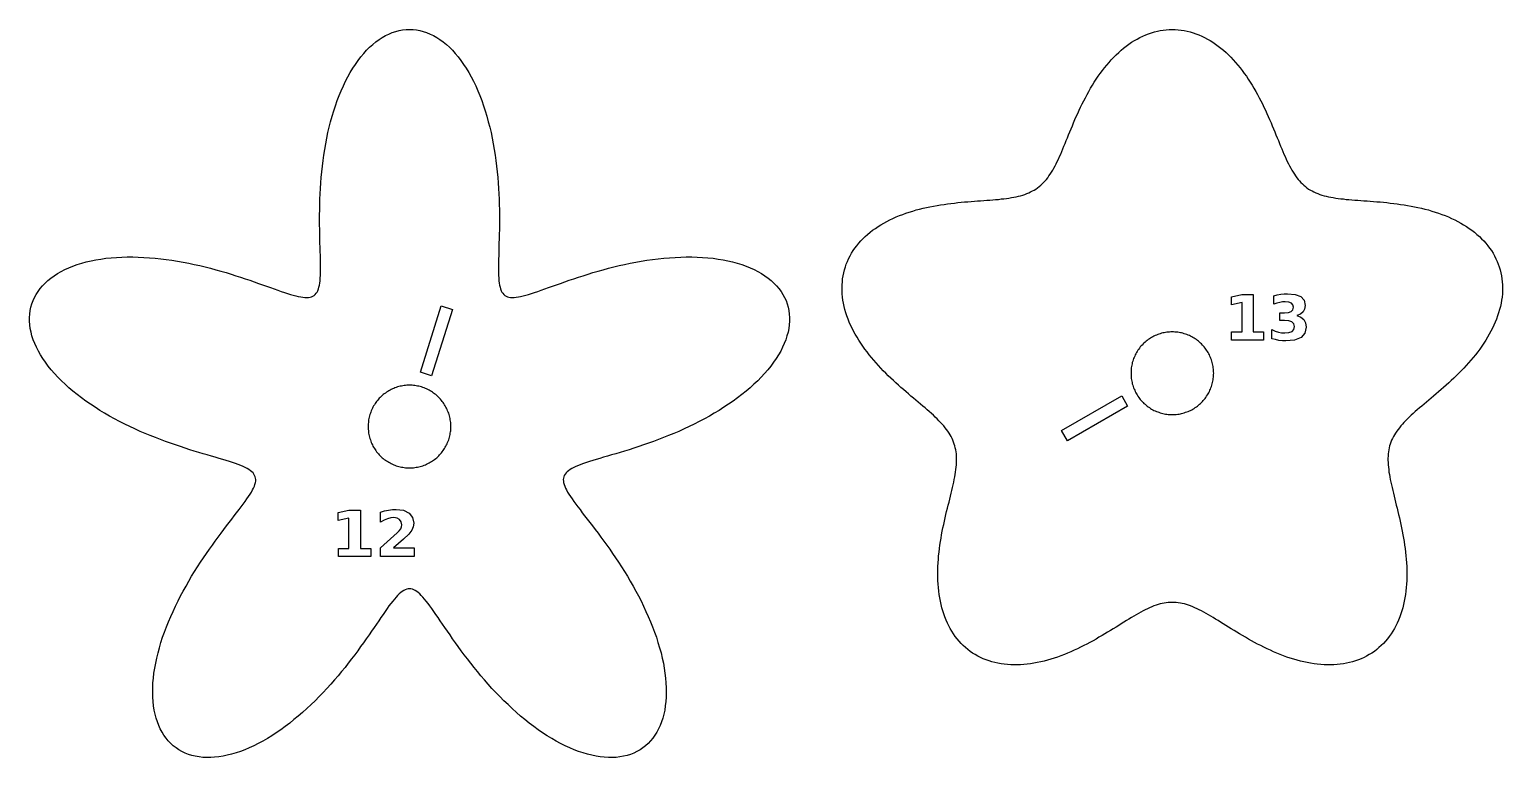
# Model space of a CAD drawing. Header units: millimetres. Extents: x 0 to 471, y 12 to 280.
# Drawn here: x 325.5 to 437.8, y 105.4 to 160.9 of the extents above; entities that cross this region are included whole.
import ezdxf

# ---------------------------------------------------------------- set-up
doc = ezdxf.new("R2010")
doc.units = ezdxf.units.MM
doc.layers.add('CUT', color=1, linetype='Continuous')
doc.layers.add('ENGRAVE', color=7, linetype='Continuous')

msp = doc.modelspace()

# ---------------------------------------------------------------- linework, layer by layer
at = {"layer": 'CUT'}
for points in [[(375.43, 130.41), (375.03, 130.23), (374.64, 130.07), (374.25, 129.9), (373.86, 129.75), (373.47, 129.6), (373.09, 129.46), (372.71, 129.32), (372.34, 129.19), (371.97, 129.07), (371.6, 128.95), (371.25, 128.83), (370.9, 128.72), (370.56, 128.62), (370.23, 128.52), (369.91, 128.43), (369.6, 128.34), (369.3, 128.25), (369.01, 128.16), (368.74, 128.08), (368.48, 128), (368.23, 127.93), (367.99, 127.85), (367.77, 127.77), (367.56, 127.7), (367.37, 127.62), (367.19, 127.55), (367.02, 127.47), (366.87, 127.39), (366.74, 127.31), (366.62, 127.23), (366.52, 127.15), (366.43, 127.06), (366.36, 126.97), (366.3, 126.87), (366.26, 126.77), (366.23, 126.67), (366.22, 126.56), (366.23, 126.44), (366.25, 126.32), (366.28, 126.19), (366.33, 126.05), (366.39, 125.91), (366.47, 125.76), (366.55, 125.6), (366.65, 125.43), (366.77, 125.26), (366.89, 125.08), (367.03, 124.89), (367.17, 124.68), (367.33, 124.47), (367.5, 124.26), (367.67, 124.03), (367.85, 123.79), (368.04, 123.54), (368.24, 123.29), (368.44, 123.02), (368.65, 122.75), (368.87, 122.47), (369.08, 122.17), (369.31, 121.87), (369.53, 121.56), (369.76, 121.25), (369.98, 120.92), (370.21, 120.59), (370.44, 120.25), (370.66, 119.9), (370.88, 119.54), (371.11, 119.18), (371.32, 118.82), (371.54, 118.44), (371.75, 118.06), (371.95, 117.68), (372.15, 117.3), (372.34, 116.91), (372.52, 116.51), (372.7, 116.12), (372.87, 115.72), (373.03, 115.32), (373.18, 114.92), (373.32, 114.53), (373.44, 114.13), (373.56, 113.73), (373.67, 113.34), (373.76, 112.94), (373.85, 112.55), (373.92, 112.17), (373.97, 111.79), (374.02, 111.41), (374.05, 111.05), (374.07, 110.68), (374.07, 110.33), (374.06, 109.98), (374.04, 109.64), (374, 109.31), (373.95, 108.99), (373.89, 108.68), (373.81, 108.38), (373.72, 108.1), (373.61, 107.82), (373.49, 107.56), (373.36, 107.31), (373.21, 107.07), (373.05, 106.85), (372.88, 106.64), (372.7, 106.45), (372.5, 106.27), (372.29, 106.11), (372.07, 105.96), (371.84, 105.83), (371.6, 105.71), (371.35, 105.61), (371.09, 105.53), (370.82, 105.47), (370.54, 105.42), (370.26, 105.38), (369.96, 105.37), (369.66, 105.37), (369.35, 105.39), (369.04, 105.42), (368.72, 105.47), (368.39, 105.54), (368.06, 105.62), (367.73, 105.72), (367.39, 105.83), (367.05, 105.96), (366.71, 106.11), (366.37, 106.26), (366.02, 106.44), (365.68, 106.62), (365.34, 106.82), (364.99, 107.03), (364.65, 107.26), (364.31, 107.49), (363.97, 107.74), (363.63, 107.99), (363.3, 108.26), (362.97, 108.53), (362.65, 108.81), (362.32, 109.1), (362.01, 109.4), (361.7, 109.7), (361.39, 110.01), (361.09, 110.32), (360.79, 110.64), (360.51, 110.96), (360.22, 111.28), (359.95, 111.6), (359.68, 111.92), (359.42, 112.24), (359.17, 112.56), (358.92, 112.88), (358.68, 113.2), (358.45, 113.51), (358.22, 113.82), (358, 114.12), (357.79, 114.42), (357.59, 114.71), (357.39, 114.99), (357.2, 115.27), (357.02, 115.54), (356.85, 115.79), (356.68, 116.04), (356.51, 116.28), (356.36, 116.5), (356.21, 116.72), (356.06, 116.92), (355.92, 117.11), (355.78, 117.28), (355.65, 117.44), (355.53, 117.59), (355.4, 117.72), (355.28, 117.84), (355.17, 117.94), (355.05, 118.03), (354.94, 118.1), (354.83, 118.16), (354.72, 118.2), (354.61, 118.22), (354.5, 118.23), (354.39, 118.22), (354.29, 118.2), (354.18, 118.16), (354.07, 118.1), (353.95, 118.03), (353.84, 117.94), (353.72, 117.84), (353.6, 117.72), (353.48, 117.59), (353.35, 117.44), (353.22, 117.28), (353.08, 117.11), (352.94, 116.92), (352.8, 116.72), (352.65, 116.5), (352.49, 116.28), (352.33, 116.04), (352.16, 115.79), (351.98, 115.54), (351.8, 115.27), (351.61, 114.99), (351.42, 114.71), (351.21, 114.42), (351, 114.12), (350.78, 113.82), (350.56, 113.51), (350.33, 113.2), (350.09, 112.88), (349.84, 112.56), (349.59, 112.24), (349.32, 111.92), (349.06, 111.6), (348.78, 111.28), (348.5, 110.96), (348.21, 110.64), (347.92, 110.32), (347.62, 110.01), (347.31, 109.7), (347, 109.4), (346.68, 109.1), (346.36, 108.81), (346.03, 108.53), (345.7, 108.26), (345.37, 107.99), (345.03, 107.74), (344.7, 107.49), (344.35, 107.26), (344.01, 107.03), (343.67, 106.82), (343.32, 106.62), (342.98, 106.44), (342.64, 106.26), (342.29, 106.11), (341.95, 105.96), (341.61, 105.83), (341.28, 105.72), (340.94, 105.62), (340.61, 105.54), (340.29, 105.47), (339.97, 105.42), (339.65, 105.39), (339.35, 105.37), (339.04, 105.37), (338.75, 105.38), (338.46, 105.42), (338.18, 105.47), (337.91, 105.53), (337.65, 105.61), (337.4, 105.71), (337.16, 105.83), (336.93, 105.96), (336.71, 106.11), (336.5, 106.27), (336.31, 106.45), (336.12, 106.64), (335.95, 106.85), (335.79, 107.07), (335.65, 107.31), (335.51, 107.56), (335.39, 107.82), (335.29, 108.1), (335.2, 108.38), (335.12, 108.68), (335.05, 108.99), (335, 109.31), (334.96, 109.64), (334.94, 109.98), (334.93, 110.33), (334.94, 110.68), (334.95, 111.05), (334.99, 111.41), (335.03, 111.79), (335.09, 112.17), (335.16, 112.55), (335.24, 112.94), (335.34, 113.34), (335.44, 113.73), (335.56, 114.13), (335.69, 114.53), (335.83, 114.92), (335.98, 115.32), (336.14, 115.72), (336.31, 116.12), (336.48, 116.51), (336.67, 116.91), (336.86, 117.3), (337.05, 117.68), (337.26, 118.06), (337.47, 118.44), (337.68, 118.82), (337.9, 119.18), (338.12, 119.54), (338.34, 119.9), (338.57, 120.25), (338.8, 120.59), (339.02, 120.92), (339.25, 121.25), (339.48, 121.56), (339.7, 121.87), (339.92, 122.17), (340.14, 122.47), (340.35, 122.75), (340.56, 123.02), (340.76, 123.29), (340.96, 123.54), (341.15, 123.79), (341.33, 124.03), (341.51, 124.26), (341.67, 124.47), (341.83, 124.68), (341.98, 124.89), (342.11, 125.08), (342.24, 125.26), (342.35, 125.43), (342.45, 125.6), (342.54, 125.76), (342.61, 125.91), (342.68, 126.05), (342.72, 126.19), (342.76, 126.32), (342.78, 126.44), (342.78, 126.56), (342.77, 126.67), (342.75, 126.77), (342.7, 126.87), (342.65, 126.97), (342.58, 127.06), (342.49, 127.15), (342.39, 127.23), (342.27, 127.31), (342.13, 127.39), (341.98, 127.47), (341.82, 127.55), (341.64, 127.62), (341.45, 127.7), (341.24, 127.77), (341.01, 127.85), (340.78, 127.93), (340.53, 128), (340.27, 128.08), (339.99, 128.16), (339.7, 128.25), (339.4, 128.34), (339.09, 128.43), (338.77, 128.52), (338.44, 128.62), (338.1, 128.72), (337.76, 128.83), (337.4, 128.95), (337.04, 129.07), (336.67, 129.19), (336.29, 129.32), (335.91, 129.46), (335.53, 129.6), (335.14, 129.75), (334.75, 129.9), (334.36, 130.07), (333.97, 130.23), (333.58, 130.41), (333.19, 130.59), (332.8, 130.78), (332.41, 130.98), (332.03, 131.18), (331.65, 131.39), (331.27, 131.61), (330.9, 131.83), (330.54, 132.06), (330.19, 132.29), (329.84, 132.53), (329.5, 132.78), (329.17, 133.03), (328.85, 133.29), (328.55, 133.55), (328.25, 133.82), (327.97, 134.09), (327.7, 134.36), (327.44, 134.64), (327.2, 134.92), (326.97, 135.2), (326.76, 135.49), (326.56, 135.77), (326.38, 136.06), (326.22, 136.35), (326.07, 136.64), (325.94, 136.93), (325.83, 137.21), (325.73, 137.5), (325.66, 137.78), (325.6, 138.07), (325.56, 138.35), (325.54, 138.62), (325.54, 138.9), (325.56, 139.17), (325.59, 139.43), (325.64, 139.69), (325.72, 139.95), (325.81, 140.19), (325.92, 140.44), (326.04, 140.67), (326.19, 140.9), (326.35, 141.12), (326.53, 141.33), (326.73, 141.53), (326.94, 141.73), (327.17, 141.91), (327.41, 142.09), (327.67, 142.26), (327.95, 142.42), (328.24, 142.56), (328.54, 142.7), (328.85, 142.83), (329.18, 142.94), (329.52, 143.05), (329.87, 143.14), (330.23, 143.23), (330.6, 143.3), (330.98, 143.36), (331.37, 143.42), (331.76, 143.46), (332.17, 143.49), (332.58, 143.51), (332.99, 143.52), (333.41, 143.52), (333.83, 143.51), (334.26, 143.49), (334.68, 143.46), (335.11, 143.43), (335.54, 143.38), (335.97, 143.33), (336.4, 143.27), (336.83, 143.2), (337.26, 143.12), (337.68, 143.04), (338.1, 142.95), (338.52, 142.86), (338.93, 142.76), (339.34, 142.66), (339.74, 142.55), (340.13, 142.44), (340.52, 142.33), (340.9, 142.21), (341.27, 142.09), (341.63, 141.98), (341.99, 141.86), (342.33, 141.74), (342.67, 141.63), (342.99, 141.51), (343.31, 141.4), (343.61, 141.29), (343.91, 141.19), (344.19, 141.09), (344.46, 140.99), (344.72, 140.9), (344.97, 140.82), (345.2, 140.74), (345.43, 140.67), (345.64, 140.61), (345.84, 140.56), (346.03, 140.51), (346.21, 140.48), (346.38, 140.45), (346.53, 140.44), (346.67, 140.43), (346.81, 140.44), (346.93, 140.46), (347.04, 140.49), (347.14, 140.54), (347.24, 140.59), (347.32, 140.66), (347.39, 140.75), (347.46, 140.84), (347.51, 140.95), (347.56, 141.08), (347.6, 141.22), (347.64, 141.37), (347.67, 141.53), (347.69, 141.71), (347.7, 141.91), (347.71, 142.12), (347.72, 142.34), (347.72, 142.57), (347.72, 142.82), (347.72, 143.08), (347.72, 143.36), (347.71, 143.64), (347.7, 143.94), (347.69, 144.26), (347.68, 144.58), (347.67, 144.91), (347.66, 145.26), (347.66, 145.61), (347.65, 145.98), (347.65, 146.35), (347.65, 146.73), (347.66, 147.12), (347.66, 147.52), (347.68, 147.92), (347.69, 148.33), (347.72, 148.74), (347.74, 149.16), (347.78, 149.58), (347.82, 150.01), (347.86, 150.44), (347.92, 150.86), (347.98, 151.29), (348.04, 151.72), (348.12, 152.15), (348.2, 152.58), (348.29, 153), (348.39, 153.42), (348.49, 153.83), (348.61, 154.25), (348.73, 154.65), (348.86, 155.05), (348.99, 155.44), (349.14, 155.82), (349.29, 156.19), (349.46, 156.56), (349.62, 156.91), (349.8, 157.25), (349.99, 157.58), (350.18, 157.9), (350.38, 158.2), (350.58, 158.49), (350.79, 158.77), (351.01, 159.03), (351.23, 159.27), (351.46, 159.5), (351.7, 159.71), (351.94, 159.91), (352.18, 160.09), (352.43, 160.25), (352.68, 160.39), (352.93, 160.51), (353.19, 160.62), (353.45, 160.71), (353.71, 160.77), (353.97, 160.82), (354.24, 160.85), (354.5, 160.86), (354.77, 160.85), (355.03, 160.82), (355.29, 160.77), (355.55, 160.71), (355.81, 160.62), (356.07, 160.51), (356.32, 160.39), (356.58, 160.25), (356.82, 160.09), (357.07, 159.91), (357.31, 159.71), (357.54, 159.5), (357.77, 159.27), (357.99, 159.03), (358.21, 158.77), (358.42, 158.49), (358.63, 158.2), (358.83, 157.9), (359.02, 157.58), (359.2, 157.25), (359.38, 156.91), (359.55, 156.56), (359.71, 156.19), (359.86, 155.82), (360.01, 155.44), (360.15, 155.05), (360.28, 154.65), (360.4, 154.25), (360.51, 153.83), (360.62, 153.42), (360.72, 153), (360.81, 152.58), (360.89, 152.15), (360.96, 151.72), (361.03, 151.29), (361.09, 150.86), (361.14, 150.44), (361.19, 150.01), (361.23, 149.58), (361.26, 149.16), (361.29, 148.74), (361.31, 148.33), (361.33, 147.92), (361.34, 147.52), (361.35, 147.12), (361.35, 146.73), (361.35, 146.35), (361.35, 145.98), (361.35, 145.61), (361.34, 145.26), (361.33, 144.91), (361.32, 144.58), (361.31, 144.26), (361.31, 143.94), (361.3, 143.64), (361.29, 143.36), (361.28, 143.08), (361.28, 142.82), (361.28, 142.57), (361.28, 142.34), (361.29, 142.12), (361.3, 141.91), (361.32, 141.71), (361.34, 141.53), (361.37, 141.37), (361.4, 141.22), (361.44, 141.08), (361.49, 140.95), (361.55, 140.84), (361.61, 140.75), (361.69, 140.66), (361.77, 140.59), (361.86, 140.54), (361.96, 140.49), (362.07, 140.46), (362.2, 140.44), (362.33, 140.43), (362.47, 140.44), (362.63, 140.45), (362.8, 140.48), (362.97, 140.51), (363.16, 140.56), (363.36, 140.61), (363.58, 140.67), (363.8, 140.74), (364.04, 140.82), (364.29, 140.9), (364.54, 140.99), (364.82, 141.09), (365.1, 141.19), (365.39, 141.29), (365.7, 141.4), (366.01, 141.51), (366.34, 141.63), (366.67, 141.74), (367.02, 141.86), (367.37, 141.98), (367.73, 142.09), (368.11, 142.21), (368.48, 142.33), (368.87, 142.44), (369.27, 142.55), (369.67, 142.66), (370.07, 142.76), (370.49, 142.86), (370.9, 142.95), (371.32, 143.04), (371.75, 143.12), (372.17, 143.2), (372.6, 143.27), (373.03, 143.33), (373.46, 143.38), (373.89, 143.43), (374.32, 143.46), (374.75, 143.49), (375.17, 143.51), (375.6, 143.52), (376.02, 143.52), (376.43, 143.51), (376.84, 143.49), (377.24, 143.46), (377.64, 143.42), (378.02, 143.36), (378.4, 143.3), (378.77, 143.23), (379.13, 143.14), (379.48, 143.05), (379.82, 142.94), (380.15, 142.83), (380.47, 142.7), (380.77, 142.56), (381.06, 142.42), (381.33, 142.26), (381.59, 142.09), (381.84, 141.91), (382.06, 141.73), (382.28, 141.53), (382.47, 141.33), (382.65, 141.12), (382.82, 140.9), (382.96, 140.67), (383.09, 140.44), (383.2, 140.19), (383.29, 139.95), (383.36, 139.69), (383.41, 139.43), (383.45, 139.17), (383.47, 138.9), (383.46, 138.62), (383.44, 138.35), (383.4, 138.07), (383.35, 137.78), (383.27, 137.5), (383.18, 137.21), (383.06, 136.93), (382.93, 136.64), (382.79, 136.35), (382.62, 136.06), (382.44, 135.77), (382.25, 135.49), (382.03, 135.2), (381.81, 134.92), (381.56, 134.64), (381.31, 134.36), (381.04, 134.09), (380.75, 133.82), (380.46, 133.55), (380.15, 133.29), (379.83, 133.03), (379.5, 132.78), (379.17, 132.53), (378.82, 132.29), (378.46, 132.06), (378.1, 131.83), (377.73, 131.61), (377.36, 131.39), (376.98, 131.18), (376.59, 130.98), (376.21, 130.78), (375.82, 130.59), (375.43, 130.41)], [(434.28, 134.47), (434.09, 134.29), (433.89, 134.1), (433.7, 133.92), (433.5, 133.75), (433.31, 133.58), (433.12, 133.41), (432.93, 133.24), (432.74, 133.08), (432.55, 132.92), (432.36, 132.76), (432.18, 132.61), (432, 132.45), (431.82, 132.3), (431.65, 132.16), (431.48, 132.01), (431.31, 131.87), (431.15, 131.73), (430.99, 131.59), (430.84, 131.45), (430.7, 131.31), (430.56, 131.18), (430.42, 131.04), (430.29, 130.91), (430.17, 130.77), (430.05, 130.64), (429.94, 130.5), (429.84, 130.37), (429.74, 130.24), (429.65, 130.1), (429.57, 129.96), (429.49, 129.83), (429.42, 129.69), (429.35, 129.55), (429.3, 129.41), (429.25, 129.26), (429.2, 129.12), (429.17, 128.97), (429.14, 128.82), (429.11, 128.66), (429.09, 128.51), (429.08, 128.35), (429.07, 128.18), (429.07, 128.02), (429.08, 127.85), (429.09, 127.68), (429.11, 127.5), (429.13, 127.32), (429.15, 127.13), (429.18, 126.94), (429.22, 126.75), (429.25, 126.56), (429.29, 126.35), (429.34, 126.15), (429.39, 125.94), (429.44, 125.73), (429.49, 125.51), (429.54, 125.29), (429.6, 125.06), (429.65, 124.83), (429.71, 124.6), (429.77, 124.37), (429.83, 124.12), (429.88, 123.88), (429.94, 123.63), (430, 123.38), (430.05, 123.13), (430.11, 122.87), (430.16, 122.62), (430.21, 122.35), (430.26, 122.09), (430.3, 121.83), (430.34, 121.56), (430.38, 121.29), (430.41, 121.02), (430.44, 120.75), (430.46, 120.48), (430.48, 120.21), (430.5, 119.94), (430.51, 119.67), (430.51, 119.39), (430.51, 119.13), (430.5, 118.86), (430.48, 118.59), (430.46, 118.32), (430.44, 118.06), (430.4, 117.8), (430.36, 117.54), (430.31, 117.29), (430.26, 117.04), (430.2, 116.79), (430.13, 116.55), (430.05, 116.31), (429.97, 116.08), (429.87, 115.85), (429.78, 115.62), (429.67, 115.41), (429.56, 115.2), (429.44, 114.99), (429.31, 114.79), (429.17, 114.6), (429.03, 114.41), (428.88, 114.24), (428.73, 114.07), (428.56, 113.9), (428.39, 113.75), (428.22, 113.6), (428.04, 113.46), (427.85, 113.33), (427.65, 113.21), (427.45, 113.1), (427.25, 112.99), (427.04, 112.9), (426.82, 112.81), (426.6, 112.73), (426.38, 112.66), (426.15, 112.6), (425.92, 112.55), (425.68, 112.51), (425.44, 112.48), (425.2, 112.45), (424.95, 112.44), (424.71, 112.43), (424.46, 112.43), (424.2, 112.44), (423.95, 112.45), (423.69, 112.48), (423.44, 112.51), (423.18, 112.55), (422.92, 112.6), (422.66, 112.66), (422.4, 112.72), (422.15, 112.79), (421.89, 112.86), (421.63, 112.94), (421.37, 113.03), (421.12, 113.12), (420.87, 113.22), (420.61, 113.32), (420.36, 113.43), (420.11, 113.54), (419.87, 113.66), (419.62, 113.77), (419.38, 113.9), (419.14, 114.02), (418.91, 114.14), (418.67, 114.27), (418.44, 114.4), (418.22, 114.53), (417.99, 114.66), (417.77, 114.79), (417.56, 114.92), (417.34, 115.05), (417.13, 115.18), (416.92, 115.31), (416.72, 115.44), (416.52, 115.56), (416.32, 115.69), (416.13, 115.81), (415.94, 115.92), (415.75, 116.04), (415.57, 116.14), (415.39, 116.25), (415.21, 116.35), (415.03, 116.45), (414.86, 116.54), (414.69, 116.63), (414.52, 116.71), (414.36, 116.78), (414.19, 116.85), (414.03, 116.92), (413.87, 116.97), (413.71, 117.02), (413.56, 117.07), (413.4, 117.11), (413.25, 117.14), (413.09, 117.16), (412.94, 117.18), (412.79, 117.19), (412.64, 117.19), (412.48, 117.19), (412.33, 117.18), (412.18, 117.16), (412.02, 117.14), (411.87, 117.11), (411.71, 117.07), (411.56, 117.02), (411.4, 116.97), (411.24, 116.92), (411.08, 116.85), (410.91, 116.78), (410.75, 116.71), (410.58, 116.63), (410.41, 116.54), (410.24, 116.45), (410.06, 116.35), (409.88, 116.25), (409.7, 116.14), (409.52, 116.04), (409.33, 115.92), (409.14, 115.81), (408.95, 115.69), (408.75, 115.56), (408.55, 115.44), (408.35, 115.31), (408.14, 115.18), (407.93, 115.05), (407.71, 114.92), (407.5, 114.79), (407.28, 114.66), (407.05, 114.53), (406.83, 114.4), (406.6, 114.27), (406.36, 114.14), (406.13, 114.02), (405.89, 113.9), (405.65, 113.77), (405.4, 113.66), (405.16, 113.54), (404.91, 113.43), (404.66, 113.32), (404.41, 113.22), (404.15, 113.12), (403.9, 113.03), (403.64, 112.94), (403.38, 112.86), (403.13, 112.79), (402.87, 112.72), (402.61, 112.66), (402.35, 112.6), (402.09, 112.55), (401.83, 112.51), (401.58, 112.48), (401.32, 112.45), (401.07, 112.44), (400.82, 112.43), (400.56, 112.43), (400.32, 112.44), (400.07, 112.45), (399.83, 112.48), (399.59, 112.51), (399.35, 112.55), (399.12, 112.6), (398.89, 112.66), (398.67, 112.73), (398.45, 112.81), (398.23, 112.9), (398.02, 112.99), (397.82, 113.1), (397.62, 113.21), (397.42, 113.33), (397.24, 113.46), (397.05, 113.6), (396.88, 113.75), (396.71, 113.9), (396.55, 114.07), (396.39, 114.24), (396.24, 114.41), (396.1, 114.6), (395.96, 114.79), (395.84, 114.99), (395.72, 115.2), (395.6, 115.41), (395.5, 115.62), (395.4, 115.85), (395.31, 116.08), (395.22, 116.31), (395.15, 116.55), (395.08, 116.79), (395.01, 117.04), (394.96, 117.29), (394.91, 117.54), (394.87, 117.8), (394.84, 118.06), (394.81, 118.32), (394.79, 118.59), (394.77, 118.86), (394.77, 119.13), (394.76, 119.39), (394.77, 119.67), (394.78, 119.94), (394.79, 120.21), (394.81, 120.48), (394.83, 120.75), (394.86, 121.02), (394.89, 121.29), (394.93, 121.56), (394.97, 121.83), (395.02, 122.09), (395.06, 122.35), (395.11, 122.62), (395.16, 122.87), (395.22, 123.13), (395.27, 123.38), (395.33, 123.63), (395.39, 123.88), (395.44, 124.12), (395.5, 124.37), (395.56, 124.6), (395.62, 124.83), (395.67, 125.06), (395.73, 125.29), (395.78, 125.51), (395.84, 125.73), (395.89, 125.94), (395.93, 126.15), (395.98, 126.35), (396.02, 126.56), (396.06, 126.75), (396.09, 126.94), (396.12, 127.13), (396.14, 127.32), (396.17, 127.5), (396.18, 127.68), (396.19, 127.85), (396.2, 128.02), (396.2, 128.18), (396.19, 128.35), (396.18, 128.51), (396.16, 128.66), (396.14, 128.82), (396.1, 128.97), (396.07, 129.12), (396.02, 129.26), (395.97, 129.41), (395.92, 129.55), (395.85, 129.69), (395.78, 129.83), (395.7, 129.96), (395.62, 130.1), (395.53, 130.24), (395.43, 130.37), (395.33, 130.5), (395.22, 130.64), (395.1, 130.77), (394.98, 130.91), (394.85, 131.04), (394.71, 131.18), (394.57, 131.31), (394.43, 131.45), (394.28, 131.59), (394.12, 131.73), (393.96, 131.87), (393.79, 132.01), (393.62, 132.16), (393.45, 132.3), (393.27, 132.45), (393.09, 132.61), (392.91, 132.76), (392.72, 132.92), (392.54, 133.08), (392.35, 133.24), (392.15, 133.41), (391.96, 133.58), (391.77, 133.75), (391.57, 133.92), (391.38, 134.1), (391.19, 134.29), (390.99, 134.47), (390.8, 134.66), (390.61, 134.85), (390.43, 135.05), (390.24, 135.25), (390.06, 135.45), (389.88, 135.65), (389.7, 135.86), (389.53, 136.07), (389.37, 136.29), (389.2, 136.5), (389.05, 136.72), (388.9, 136.95), (388.75, 137.17), (388.61, 137.4), (388.48, 137.63), (388.35, 137.86), (388.24, 138.09), (388.12, 138.32), (388.02, 138.56), (387.93, 138.79), (387.84, 139.03), (387.76, 139.27), (387.69, 139.51), (387.63, 139.75), (387.58, 139.99), (387.54, 140.22), (387.51, 140.46), (387.48, 140.7), (387.47, 140.93), (387.47, 141.17), (387.47, 141.4), (387.49, 141.63), (387.51, 141.86), (387.55, 142.09), (387.6, 142.32), (387.65, 142.54), (387.72, 142.76), (387.79, 142.97), (387.88, 143.18), (387.97, 143.39), (388.08, 143.6), (388.19, 143.8), (388.31, 144), (388.45, 144.19), (388.59, 144.38), (388.74, 144.56), (388.9, 144.74), (389.06, 144.91), (389.24, 145.08), (389.42, 145.24), (389.61, 145.4), (389.8, 145.55), (390.01, 145.7), (390.22, 145.84), (390.43, 145.97), (390.65, 146.1), (390.88, 146.23), (391.11, 146.35), (391.35, 146.46), (391.59, 146.57), (391.84, 146.67), (392.09, 146.76), (392.34, 146.86), (392.59, 146.94), (392.85, 147.02), (393.11, 147.1), (393.38, 147.17), (393.64, 147.23), (393.91, 147.29), (394.17, 147.35), (394.44, 147.4), (394.71, 147.45), (394.97, 147.49), (395.24, 147.53), (395.5, 147.57), (395.77, 147.6), (396.03, 147.63), (396.29, 147.66), (396.55, 147.69), (396.8, 147.71), (397.05, 147.73), (397.3, 147.75), (397.55, 147.77), (397.79, 147.79), (398.03, 147.81), (398.27, 147.83), (398.5, 147.84), (398.73, 147.86), (398.95, 147.88), (399.17, 147.9), (399.38, 147.91), (399.59, 147.94), (399.79, 147.96), (399.99, 147.98), (400.18, 148.01), (400.37, 148.04), (400.56, 148.07), (400.73, 148.11), (400.91, 148.15), (401.08, 148.19), (401.24, 148.24), (401.4, 148.29), (401.55, 148.35), (401.7, 148.41), (401.84, 148.48), (401.98, 148.55), (402.11, 148.62), (402.24, 148.7), (402.37, 148.79), (402.49, 148.88), (402.61, 148.98), (402.72, 149.09), (402.83, 149.2), (402.94, 149.31), (403.04, 149.43), (403.14, 149.56), (403.24, 149.7), (403.34, 149.84), (403.43, 149.98), (403.52, 150.13), (403.61, 150.29), (403.7, 150.46), (403.78, 150.63), (403.87, 150.8), (403.96, 150.98), (404.04, 151.17), (404.13, 151.36), (404.21, 151.56), (404.29, 151.76), (404.38, 151.97), (404.47, 152.18), (404.55, 152.39), (404.64, 152.61), (404.73, 152.83), (404.83, 153.06), (404.92, 153.29), (405.02, 153.52), (405.11, 153.75), (405.22, 153.99), (405.32, 154.23), (405.43, 154.46), (405.54, 154.7), (405.65, 154.94), (405.77, 155.18), (405.89, 155.42), (406.01, 155.66), (406.14, 155.9), (406.27, 156.14), (406.41, 156.38), (406.55, 156.61), (406.69, 156.84), (406.84, 157.07), (406.99, 157.29), (407.15, 157.51), (407.31, 157.73), (407.47, 157.94), (407.64, 158.15), (407.82, 158.35), (407.99, 158.55), (408.17, 158.74), (408.36, 158.93), (408.55, 159.1), (408.74, 159.27), (408.93, 159.44), (409.13, 159.59), (409.33, 159.74), (409.54, 159.88), (409.75, 160.01), (409.96, 160.13), (410.17, 160.25), (410.39, 160.35), (410.61, 160.45), (410.83, 160.53), (411.05, 160.61), (411.27, 160.68), (411.5, 160.73), (411.72, 160.78), (411.95, 160.81), (412.18, 160.84), (412.41, 160.85), (412.64, 160.86), (412.86, 160.85), (413.09, 160.84), (413.32, 160.81), (413.55, 160.78), (413.77, 160.73), (414, 160.68), (414.22, 160.61), (414.44, 160.53), (414.67, 160.45), (414.88, 160.35), (415.1, 160.25), (415.31, 160.13), (415.52, 160.01), (415.73, 159.88), (415.94, 159.74), (416.14, 159.59), (416.34, 159.44), (416.53, 159.27), (416.73, 159.1), (416.91, 158.93), (417.1, 158.74), (417.28, 158.55), (417.46, 158.35), (417.63, 158.15), (417.8, 157.94), (417.96, 157.73), (418.12, 157.51), (418.28, 157.29), (418.43, 157.07), (418.58, 156.84), (418.72, 156.61), (418.86, 156.38), (419, 156.14), (419.13, 155.9), (419.26, 155.66), (419.38, 155.42), (419.5, 155.18), (419.62, 154.94), (419.73, 154.7), (419.84, 154.46), (419.95, 154.23), (420.05, 153.99), (420.16, 153.75), (420.26, 153.52), (420.35, 153.29), (420.45, 153.06), (420.54, 152.83), (420.63, 152.61), (420.72, 152.39), (420.8, 152.18), (420.89, 151.97), (420.98, 151.76), (421.06, 151.56), (421.15, 151.36), (421.23, 151.17), (421.32, 150.98), (421.4, 150.8), (421.49, 150.63), (421.57, 150.46), (421.66, 150.29), (421.75, 150.13), (421.84, 149.98), (421.94, 149.84), (422.03, 149.7), (422.13, 149.56), (422.23, 149.43), (422.33, 149.31), (422.44, 149.2), (422.55, 149.09), (422.66, 148.98), (422.78, 148.88), (422.9, 148.79), (423.03, 148.7), (423.16, 148.62), (423.29, 148.55), (423.43, 148.48), (423.57, 148.41), (423.72, 148.35), (423.87, 148.29), (424.03, 148.24), (424.2, 148.19), (424.36, 148.15), (424.54, 148.11), (424.71, 148.07), (424.9, 148.04), (425.09, 148.01), (425.28, 147.98), (425.48, 147.96), (425.68, 147.94), (425.89, 147.91), (426.1, 147.9), (426.32, 147.88), (426.54, 147.86), (426.77, 147.84), (427, 147.83), (427.24, 147.81), (427.48, 147.79), (427.72, 147.77), (427.97, 147.75), (428.22, 147.73), (428.47, 147.71), (428.73, 147.69), (428.98, 147.66), (429.24, 147.63), (429.51, 147.6), (429.77, 147.57), (430.03, 147.53), (430.3, 147.49), (430.57, 147.45), (430.83, 147.4), (431.1, 147.35), (431.36, 147.29), (431.63, 147.23), (431.89, 147.17), (432.16, 147.1), (432.42, 147.02), (432.68, 146.94), (432.93, 146.86), (433.19, 146.76), (433.43, 146.67), (433.68, 146.57), (433.92, 146.46), (434.16, 146.35), (434.39, 146.23), (434.62, 146.1), (434.84, 145.97), (435.06, 145.84), (435.27, 145.7), (435.47, 145.55), (435.67, 145.4), (435.85, 145.24), (436.04, 145.08), (436.21, 144.91), (436.38, 144.74), (436.53, 144.56), (436.68, 144.38), (436.82, 144.19), (436.96, 144), (437.08, 143.8), (437.19, 143.6), (437.3, 143.39), (437.39, 143.18), (437.48, 142.97), (437.55, 142.76), (437.62, 142.54), (437.67, 142.32), (437.72, 142.09), (437.76, 141.86), (437.78, 141.63), (437.8, 141.4), (437.81, 141.17), (437.8, 140.93), (437.79, 140.7), (437.77, 140.46), (437.73, 140.22), (437.69, 139.99), (437.64, 139.75), (437.58, 139.51), (437.51, 139.27), (437.43, 139.03), (437.34, 138.79), (437.25, 138.56), (437.15, 138.32), (437.04, 138.09), (436.92, 137.86), (436.79, 137.63), (436.66, 137.4), (436.52, 137.17), (436.38, 136.95), (436.22, 136.72), (436.07, 136.5), (435.91, 136.29), (435.74, 136.07), (435.57, 135.86), (435.39, 135.65), (435.21, 135.45), (435.03, 135.25), (434.85, 135.05), (434.66, 134.85), (434.47, 134.66), (434.28, 134.47)], [(415.78, 134.76), (415.78, 134.87), (415.77, 134.97), (415.76, 135.07), (415.74, 135.17), (415.73, 135.27), (415.7, 135.38), (415.68, 135.48), (415.65, 135.57), (415.62, 135.67), (415.58, 135.77), (415.55, 135.87), (415.5, 135.96), (415.46, 136.05), (415.41, 136.14), (415.36, 136.23), (415.31, 136.32), (415.25, 136.41), (415.2, 136.49), (415.13, 136.58), (415.07, 136.66), (415, 136.74), (414.93, 136.81), (414.86, 136.89), (414.79, 136.96), (414.71, 137.03), (414.63, 137.09), (414.55, 137.16), (414.47, 137.22), (414.39, 137.28), (414.3, 137.33), (414.21, 137.39), (414.12, 137.44), (414.03, 137.48), (413.94, 137.53), (413.84, 137.57), (413.75, 137.61), (413.65, 137.64), (413.55, 137.67), (413.45, 137.7), (413.35, 137.73), (413.25, 137.75), (413.15, 137.77), (413.05, 137.78), (412.94, 137.79), (412.84, 137.8), (412.74, 137.81), (412.64, 137.81), (412.53, 137.81), (412.43, 137.8), (412.33, 137.79), (412.22, 137.78), (412.12, 137.77), (412.02, 137.75), (411.92, 137.73), (411.82, 137.7), (411.72, 137.67), (411.62, 137.64), (411.53, 137.61), (411.43, 137.57), (411.34, 137.53), (411.24, 137.48), (411.15, 137.44), (411.06, 137.39), (410.97, 137.33), (410.89, 137.28), (410.8, 137.22), (410.72, 137.16), (410.64, 137.09), (410.56, 137.03), (410.48, 136.96), (410.41, 136.89), (410.34, 136.81), (410.27, 136.74), (410.2, 136.66), (410.14, 136.58), (410.08, 136.49), (410.02, 136.41), (409.96, 136.32), (409.91, 136.23), (409.86, 136.14), (409.81, 136.05), (409.77, 135.96), (409.73, 135.87), (409.69, 135.77), (409.65, 135.67), (409.62, 135.57), (409.59, 135.48), (409.57, 135.38), (409.55, 135.27), (409.53, 135.17), (409.51, 135.07), (409.5, 134.97), (409.49, 134.87), (409.49, 134.76), (409.49, 134.66), (409.49, 134.56), (409.49, 134.45), (409.5, 134.35), (409.51, 134.25), (409.53, 134.15), (409.55, 134.05), (409.57, 133.94), (409.59, 133.84), (409.62, 133.75), (409.65, 133.65), (409.69, 133.55), (409.73, 133.45), (409.77, 133.36), (409.81, 133.27), (409.86, 133.17), (409.91, 133.08), (409.96, 133), (410.02, 132.91), (410.08, 132.82), (410.14, 132.74), (410.2, 132.66), (410.27, 132.58), (410.34, 132.51), (410.41, 132.43), (410.48, 132.36), (410.56, 132.29), (410.64, 132.22), (410.72, 132.16), (410.8, 132.1), (410.89, 132.04), (410.97, 131.98), (411.06, 131.93), (411.15, 131.88), (411.24, 131.83), (411.34, 131.79), (411.43, 131.75), (411.53, 131.71), (411.62, 131.68), (411.72, 131.65), (411.82, 131.62), (411.92, 131.59), (412.02, 131.57), (412.12, 131.55), (412.22, 131.54), (412.33, 131.52), (412.43, 131.52), (412.53, 131.51), (412.64, 131.51), (412.74, 131.51), (412.84, 131.52), (412.94, 131.52), (413.05, 131.54), (413.15, 131.55), (413.25, 131.57), (413.35, 131.59), (413.45, 131.62), (413.55, 131.65), (413.65, 131.68), (413.75, 131.71), (413.84, 131.75), (413.94, 131.79), (414.03, 131.83), (414.12, 131.88), (414.21, 131.93), (414.3, 131.98), (414.39, 132.04), (414.47, 132.1), (414.55, 132.16), (414.63, 132.22), (414.71, 132.29), (414.79, 132.36), (414.86, 132.43), (414.93, 132.51), (415, 132.58), (415.07, 132.66), (415.13, 132.74), (415.2, 132.82), (415.25, 132.91), (415.31, 133), (415.36, 133.08), (415.41, 133.17), (415.46, 133.27), (415.5, 133.36), (415.55, 133.45), (415.58, 133.55), (415.62, 133.65), (415.65, 133.75), (415.68, 133.84), (415.7, 133.94), (415.73, 134.05), (415.74, 134.15), (415.76, 134.25), (415.77, 134.35), (415.78, 134.45), (415.78, 134.56), (415.79, 134.66), (415.78, 134.76)], [(357.65, 130.7), (357.65, 130.8), (357.64, 130.9), (357.63, 131), (357.61, 131.11), (357.59, 131.21), (357.57, 131.31), (357.55, 131.41), (357.52, 131.51), (357.49, 131.61), (357.45, 131.7), (357.41, 131.8), (357.37, 131.89), (357.33, 131.99), (357.28, 132.08), (357.23, 132.17), (357.18, 132.26), (357.12, 132.34), (357.06, 132.43), (357, 132.51), (356.94, 132.59), (356.87, 132.67), (356.8, 132.75), (356.73, 132.82), (356.66, 132.89), (356.58, 132.96), (356.5, 133.03), (356.42, 133.09), (356.34, 133.15), (356.25, 133.21), (356.17, 133.27), (356.08, 133.32), (355.99, 133.37), (355.9, 133.42), (355.8, 133.46), (355.71, 133.5), (355.61, 133.54), (355.51, 133.58), (355.42, 133.61), (355.32, 133.64), (355.22, 133.66), (355.12, 133.68), (355.02, 133.7), (354.91, 133.72), (354.81, 133.73), (354.71, 133.74), (354.61, 133.74), (354.5, 133.74), (354.4, 133.74), (354.3, 133.74), (354.19, 133.73), (354.09, 133.72), (353.99, 133.7), (353.89, 133.68), (353.79, 133.66), (353.69, 133.64), (353.59, 133.61), (353.49, 133.58), (353.39, 133.54), (353.3, 133.5), (353.2, 133.46), (353.11, 133.42), (353.02, 133.37), (352.93, 133.32), (352.84, 133.27), (352.75, 133.21), (352.67, 133.15), (352.58, 133.09), (352.5, 133.03), (352.43, 132.96), (352.35, 132.89), (352.27, 132.82), (352.2, 132.75), (352.13, 132.67), (352.07, 132.59), (352, 132.51), (351.94, 132.43), (351.88, 132.34), (351.83, 132.26), (351.77, 132.17), (351.72, 132.08), (351.68, 131.99), (351.63, 131.89), (351.59, 131.8), (351.55, 131.7), (351.52, 131.61), (351.49, 131.51), (351.46, 131.41), (351.43, 131.31), (351.41, 131.21), (351.39, 131.11), (351.38, 131), (351.37, 130.9), (351.36, 130.8), (351.35, 130.7), (351.35, 130.59), (351.35, 130.49), (351.36, 130.39), (351.37, 130.28), (351.38, 130.18), (351.39, 130.08), (351.41, 129.98), (351.43, 129.88), (351.46, 129.78), (351.49, 129.68), (351.52, 129.58), (351.55, 129.48), (351.59, 129.39), (351.63, 129.29), (351.68, 129.2), (351.72, 129.11), (351.77, 129.02), (351.83, 128.93), (351.88, 128.84), (351.94, 128.76), (352, 128.68), (352.07, 128.59), (352.13, 128.52), (352.2, 128.44), (352.27, 128.37), (352.35, 128.29), (352.43, 128.22), (352.5, 128.16), (352.58, 128.09), (352.67, 128.03), (352.75, 127.97), (352.84, 127.92), (352.93, 127.87), (353.02, 127.82), (353.11, 127.77), (353.2, 127.72), (353.3, 127.68), (353.39, 127.64), (353.49, 127.61), (353.59, 127.58), (353.69, 127.55), (353.79, 127.53), (353.89, 127.5), (353.99, 127.49), (354.09, 127.47), (354.19, 127.46), (354.3, 127.45), (354.4, 127.44), (354.5, 127.44), (354.61, 127.44), (354.71, 127.45), (354.81, 127.46), (354.91, 127.47), (355.02, 127.49), (355.12, 127.5), (355.22, 127.53), (355.32, 127.55), (355.42, 127.58), (355.51, 127.61), (355.61, 127.64), (355.71, 127.68), (355.8, 127.72), (355.9, 127.77), (355.99, 127.82), (356.08, 127.87), (356.17, 127.92), (356.25, 127.97), (356.34, 128.03), (356.42, 128.09), (356.5, 128.16), (356.58, 128.22), (356.66, 128.29), (356.73, 128.37), (356.8, 128.44), (356.87, 128.52), (356.94, 128.59), (357, 128.68), (357.06, 128.76), (357.12, 128.84), (357.18, 128.93), (357.23, 129.02), (357.28, 129.11), (357.33, 129.2), (357.37, 129.29), (357.41, 129.39), (357.45, 129.48), (357.49, 129.58), (357.52, 129.68), (357.55, 129.78), (357.57, 129.88), (357.59, 129.98), (357.61, 130.08), (357.63, 130.18), (357.64, 130.28), (357.65, 130.39), (357.65, 130.49), (357.65, 130.59), (357.65, 130.7)]]:
    msp.add_lwpolyline(points, close=True, dxfattribs=at)
at = {"layer": 'ENGRAVE'}
for points in [[(417.95, 140.05), (417.14, 139.88), (417.14, 140.49), (417.94, 140.66), (418.79, 140.66), (418.79, 137.81), (419.58, 137.81), (419.58, 137.19), (417.16, 137.19), (417.16, 137.81), (417.95, 137.81), (417.95, 140.05)], [(422.8, 138.49), (422.84, 138.17), (422.74, 137.72), (422.45, 137.39), (421.96, 137.19), (421.3, 137.12), (421.03, 137.13), (420.76, 137.16), (420.49, 137.22), (420.23, 137.29), (420.23, 137.98), (420.48, 137.87), (420.73, 137.79), (420.97, 137.75), (421.21, 137.73), (421.53, 137.76), (421.76, 137.85), (421.9, 138), (421.95, 138.21), (421.9, 138.42), (421.75, 138.57), (421.51, 138.66), (421.18, 138.69), (420.82, 138.69), (420.82, 139.26), (421.2, 139.26), (421.49, 139.29), (421.7, 139.37), (421.83, 139.5), (421.87, 139.69), (421.83, 139.87), (421.71, 140), (421.51, 140.08), (421.25, 140.11), (421.04, 140.1), (420.82, 140.06), (420.6, 140), (420.38, 139.92), (420.38, 140.57), (420.64, 140.64), (420.9, 140.68), (421.16, 140.71), (421.41, 140.72), (422.01, 140.67), (422.43, 140.5), (422.68, 140.22), (422.76, 139.83), (422.72, 139.55), (422.6, 139.33), (422.4, 139.17), (422.13, 139.06), (422.44, 138.94), (422.66, 138.75), (422.8, 138.49)], [(356.19, 134.47), (355.33, 134.74), (356.92, 139.79), (357.77, 139.52), (356.19, 134.47)], [(404.19, 130.29), (408.78, 132.94), (409.23, 132.16), (404.64, 129.51), (404.19, 130.29)], [(349.89, 121.31), (349.89, 123.6), (349.07, 123.43), (349.07, 124.05), (349.89, 124.22), (350.76, 124.22), (350.76, 121.31), (351.56, 121.31), (351.56, 120.68), (349.09, 120.68), (349.09, 121.31), (349.89, 121.31)], [(352.28, 120.68), (352.28, 121.35), (353.57, 122.49), (353.72, 122.65), (353.83, 122.8), (353.89, 122.95), (353.91, 123.11), (353.87, 123.33), (353.74, 123.51), (353.55, 123.62), (353.3, 123.66), (353.07, 123.64), (352.83, 123.57), (352.57, 123.46), (352.29, 123.3), (352.29, 124.07), (352.59, 124.16), (352.9, 124.23), (353.2, 124.27), (353.49, 124.28), (354.05, 124.21), (354.47, 124), (354.74, 123.67), (354.83, 123.22), (354.79, 122.94), (354.68, 122.69), (354.44, 122.39), (354.05, 122.02), (353.29, 121.35), (354.85, 121.35), (354.85, 120.68), (352.28, 120.68)]]:
    msp.add_lwpolyline(points, close=True, dxfattribs=at)

doc.saveas('drawing.dxf')
